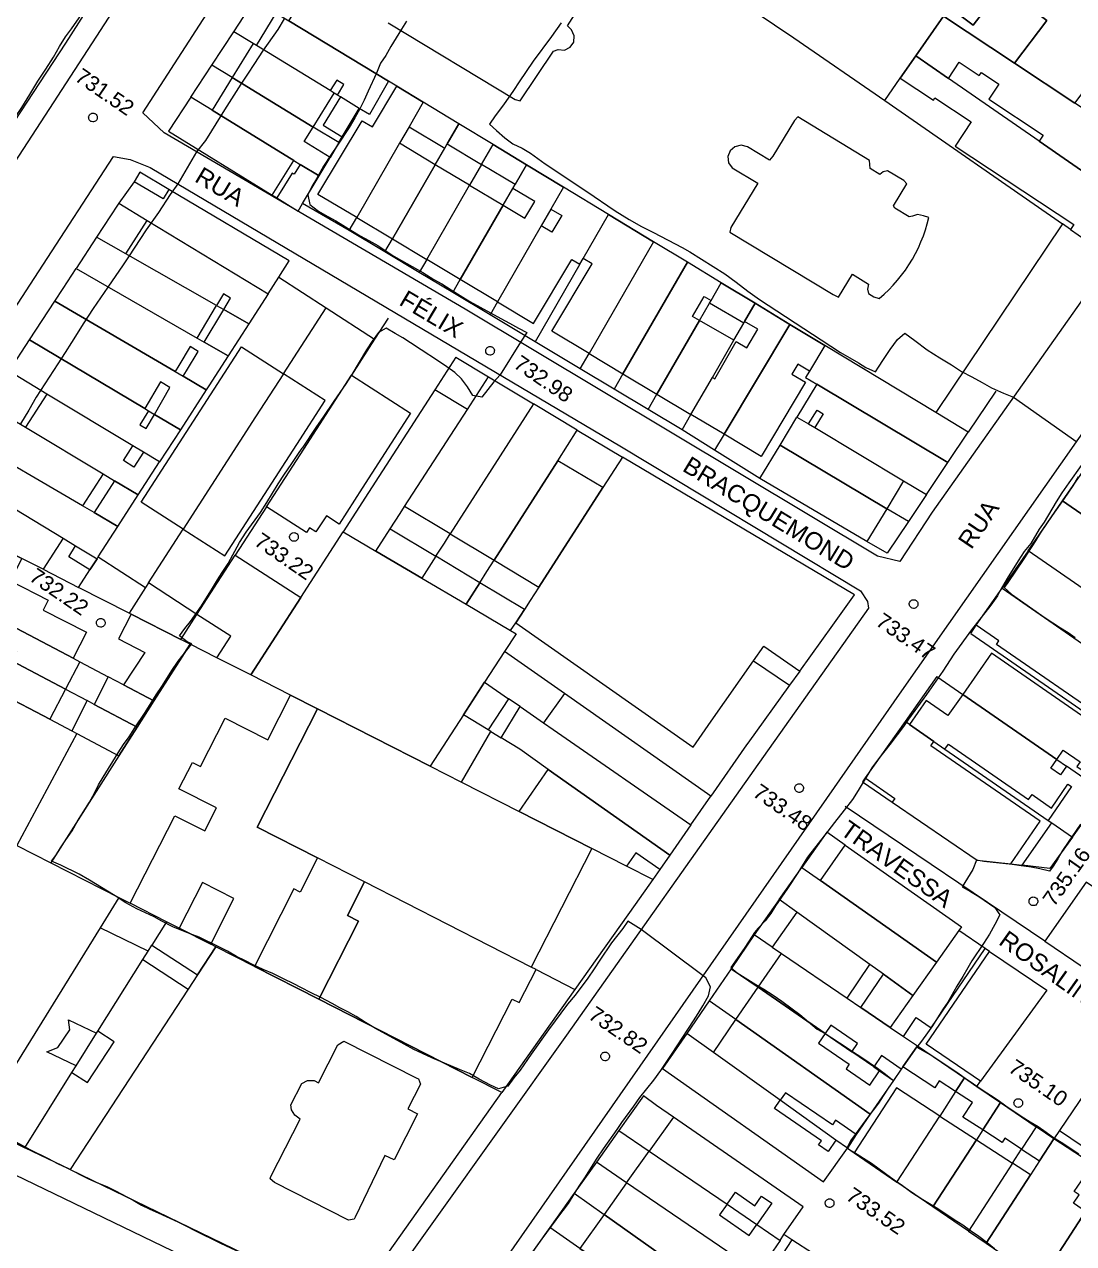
# Model space of a CAD drawing. Header units: metres. Extents: x 322294 to 7190115, y 7390841 to 10157759.
# Drawn here: x 323092.1 to 323212.7, y 7393693.9 to 7393834.1 of the extents above; entities that cross this region are included whole.
import ezdxf
from ezdxf.enums import TextEntityAlignment as Align

# ---------------------------------------------------------------- set-up
doc = ezdxf.new("R2010")
doc.units = ezdxf.units.M
doc.layers.get('0').update_dxf_attribs({"lineweight": 18})
for name, color, linetype, lineweight in [('100_SIST_VIARIO_MEIO_FIO', 1, 'Continuous', 18), ('160_P_SIMP_ASF_TOP', 7, 'Continuous', 18), ('168_P_SIMP_PARALE_TOP', 7, 'Continuous', 18), ('206_MURO_E_MURO_ARRIMO', 7, 'Continuous', 18), ('214_PROJ_BEIRAL_EDIF', 10, 'Continuous', 18), ('216_EDIF_NOTAVEL', 2, 'Continuous', 18), ('600_CURVA_MESTRA', 14, 'Continuous', 18), ('604_CURVA_INTERM', 7, 'Continuous', 18), ('606_PTO_COTADO', 7, 'Continuous', 18), ('608_PTO_COTADO_INTERVIA', 1, 'Continuous', 18)]:
    doc.layers.add(name, color=color, linetype=linetype, lineweight=lineweight)
doc.styles.add('Style-Arial', font='arial.ttf', dxfattribs={"height": 1.75})

# ---------------------------------------------------------------- blocks, each defined once
blk = doc.blocks.new('SP09')
at = {"color": 0, "linetype": 'Continuous'}
blk.add_lwpolyline([(-0.03, -0.51), (-0.14, -0.49), (-0.24, -0.46), (-0.31, -0.42), (-0.35, -0.39), (-0.42, -0.31), (-0.47, -0.24), (-0.51, -0.15), (-0.52, -0.09), (-0.52, 0.03), (-0.51, 0.11), (-0.48, 0.2), (-0.44, 0.27), (-0.4, 0.33), (-0.32, 0.39), (-0.23, 0.44), (-0.15, 0.48), (-0.1, 0.48), (-0.03, 0.48), (0.08, 0.48), (0.19, 0.44), (0.27, 0.4), (0.35, 0.32), (0.41, 0.23), (0.46, 0.11), (0.48, 0.03), (0.48, -0.03), (0.47, -0.08), (0.44, -0.21), (0.38, -0.3), (0.31, -0.38), (0.23, -0.44), (0.1, -0.49), (0.02, -0.51)], close=True, dxfattribs=at)
blk = doc.blocks.new('SP10')
at = {"color": 0, "linetype": 'Continuous'}
blk.add_lwpolyline([(-0.03, -0.51), (-0.14, -0.49), (-0.24, -0.46), (-0.31, -0.42), (-0.35, -0.39), (-0.42, -0.31), (-0.47, -0.24), (-0.51, -0.15), (-0.52, -0.09), (-0.52, 0.03), (-0.51, 0.11), (-0.48, 0.2), (-0.44, 0.27), (-0.4, 0.33), (-0.32, 0.39), (-0.23, 0.44), (-0.15, 0.48), (-0.1, 0.48), (-0.03, 0.48), (0.08, 0.48), (0.19, 0.44), (0.27, 0.4), (0.35, 0.32), (0.41, 0.23), (0.46, 0.11), (0.48, 0.03), (0.48, -0.03), (0.47, -0.08), (0.44, -0.21), (0.38, -0.3), (0.31, -0.38), (0.23, -0.44), (0.1, -0.49), (0.02, -0.51)], close=True, dxfattribs=at)

msp = doc.modelspace()

# ---------------------------------------------------------------- linework, layer by layer
at = {"layer": '100_SIST_VIARIO_MEIO_FIO'}
for points in [[(323138.514, 7393891.13), (323124.799, 7393870.406), (323086.03, 7393810.731)], [(323267.246, 7393878.413), (323235.493, 7393833.269), (323196.432, 7393777.994), (323192.719, 7393772.326), (323190.15, 7393772.903), (323142.745, 7393801.327), (323108.147, 7393821.578), (323105.681, 7393823.887), (323137.902, 7393873.806)], [(323184.317, 7393745.049), (323192.954, 7393757.428), (323244.435, 7393830.862), (323244.86, 7393831.469)], [(323093.691, 7393805.611), (323102.322, 7393818.866)], [(323102.322, 7393818.866), (323104.244, 7393818.514), (323106.519, 7393817.607), (323160.706, 7393785.491), (323188.171, 7393768.932), (323188.988, 7393767.699), (323189.104, 7393766.96), (323177.054, 7393749.903)], [(323177.054, 7393749.903), (323154.404, 7393717.841), (323131.751, 7393686.103), (323129.083, 7393684.792), (323126.11, 7393684.814), (323085.307, 7393704.51), (323045.573, 7393723.923), (323044.196, 7393725.672), (323043.819, 7393727.867), (323044.59, 7393730.06), (323077.632, 7393780.949), (323093.691, 7393805.611)], [(323054.462, 7393559.412), (323093.935, 7393615.931), (323139.092, 7393680.227), (323184.317, 7393745.049)]]:
    msp.add_lwpolyline(points, dxfattribs=at)
at = {"layer": '206_MURO_E_MURO_ARRIMO'}
for p, q in [((323116.145, 7393833.227), (323118.536, 7393836.881)), ((323113.632, 7393829.387), (323116.145, 7393833.227)), ((323111.212, 7393825.689), (323113.632, 7393829.387)), ((323105.346, 7393817.063), (323104.704, 7393815.982)), ((323108.68, 7393815.083), (323105.346, 7393817.063)), ((323102.926, 7393813.496), (323102.762, 7393813.267)), ((323121.077, 7393814.105), (323120.576, 7393814.415)), ((323129.414, 7393810.362), (323124.063, 7393813.456)), ((323102.762, 7393813.267), (323100.373, 7393809.598)), ((323133.526, 7393807.901), (323129.414, 7393810.362)), ((323137.475, 7393805.538), (323133.526, 7393807.901)), ((323141.315, 7393803.24), (323137.475, 7393805.538)), ((323145.601, 7393800.676), (323141.315, 7393803.24)), ((323150.776, 7393797.579), (323145.601, 7393800.676)), ((323155.972, 7393794.47), (323150.776, 7393797.579)), ((323141.658, 7393795.786), (323145.408, 7393793.534)), ((323159.875, 7393792.134), (323155.972, 7393794.47)), ((323163.777, 7393789.799), (323159.875, 7393792.134)), ((323203.742, 7393791.885), (323200.579, 7393787.171)), ((323167.69, 7393787.458), (323163.777, 7393789.799)), ((323155.629, 7393787.398), (323160.839, 7393784.305)), ((323171.411, 7393785.116), (323167.69, 7393787.458)), ((323176.301, 7393782.039), (323171.411, 7393785.116)), ((323176.613, 7393781.855), (323176.301, 7393782.039)), ((323195.783, 7393780.022), (323193.687, 7393776.896)), ((323193.687, 7393776.896), (323191.246, 7393773.257)), ((323191.246, 7393773.257), (323188.914, 7393774.61)), ((323200.851, 7393764.036), (323201.501, 7393764.972)), ((323181.2, 7393759.684), (323180.041, 7393758.077)), ((323196.952, 7393759.068), (323193.309, 7393753.91)), ((323180.041, 7393758.077), (323175.248, 7393751.423)), ((323175.098, 7393751.21), (323170.99, 7393745.32)), ((323175.248, 7393751.423), (323175.098, 7393751.21)), ((323188.727, 7393747.422), (323188.404, 7393746.965)), ((323188.404, 7393746.965), (323191.845, 7393744.624)), ((323209.369, 7393728.653), (323186.415, 7393744.149)), ((323184.303, 7393741.171), (323181.454, 7393737.13)), ((323186.43, 7393739.681), (323184.303, 7393741.171)), ((323165.109, 7393736.89), (323164.307, 7393735.74)), ((323205.468, 7393737.533), (323206.784, 7393737.381)), ((323164.307, 7393735.74), (323162.296, 7393732.857)), ((323162.296, 7393732.857), (323155.364, 7393723.097)), ((323178.845, 7393733.43), (323175.982, 7393729.37)), ((323175.982, 7393729.37), (323173.312, 7393725.48)), ((323203.024, 7393727.483), (323202.517, 7393727.826)), ((323173.312, 7393725.48), (323170.793, 7393721.809)), ((323170.793, 7393721.809), (323168.211, 7393718.047)), ((323201.567, 7393711.95), (323201.996, 7393712.54)), ((323163.254, 7393710.873), (323160.42, 7393706.89)), ((323164.72, 7393709.771), (323163.254, 7393710.873)), ((323166.677, 7393708.418), (323164.72, 7393709.771)), ((323160.42, 7393706.89), (323157.828, 7393703.246)), ((323211.071, 7393706.89), (323210.423, 7393705.93)), ((323186.689, 7393704.837), (323187.473, 7393704.301)), ((323157.828, 7393703.246), (323155.292, 7393699.682)), ((323155.292, 7393699.682), (323152.479, 7393695.729)), ((323180.302, 7393694.316), (323179.389, 7393694.913))]:
    msp.add_line(p, q, dxfattribs=at)
for points in [[(323118.364, 7393831.87), (323116.145, 7393833.227)], [(323115.965, 7393827.961), (323113.632, 7393829.387)], [(323128.065, 7393825.94), (323127.681, 7393826.175)], [(323128.225, 7393820.467), (323125.281, 7393822.266)], [(323128.225, 7393820.467), (323127.221, 7393818.774)], [(323128.225, 7393820.467), (323128.622, 7393821.135)], [(323139.312, 7393817.935), (323140.412, 7393819.843)], [(323144.637, 7393817.96), (323143.26, 7393815.572)], [(323147.101, 7393813.274), (323148.21, 7393815.198)], [(323129.414, 7393810.362), (323130.276, 7393811.856)], [(323212.323, 7393810.481), (323211.392, 7393811.127)], [(323133.526, 7393807.901), (323134.389, 7393809.396)], [(323138.337, 7393807.034), (323137.475, 7393805.538)], [(323155.909, 7393806.481), (323150.776, 7393797.579)], [(323121.317, 7393804.985), (323126.756, 7393801.476)], [(323141.315, 7393803.24), (323142.178, 7393804.735)], [(323114.169, 7393801.76), (323114.993, 7393801.292)], [(323121.864, 7393793.894), (323126.756, 7393801.476)], [(323126.756, 7393801.476), (323132.336, 7393797.875)], [(323146.463, 7393802.172), (323145.601, 7393800.676)], [(323169.673, 7393800.025), (323170.811, 7393801.998)], [(323133.89, 7393800.283), (323132.336, 7393797.875)], [(323173.623, 7393797.747), (323174.761, 7393799.721)], [(323132.336, 7393797.875), (323129.671, 7393793.745)], [(323141.658, 7393795.786), (323139.246, 7393792.047)], [(323155.972, 7393794.47), (323156.98, 7393796.218)], [(323160.883, 7393793.884), (323159.875, 7393792.134)], [(323163.777, 7393789.799), (323164.786, 7393791.549)], [(323106.331, 7393789.645), (323107.043, 7393789.22)], [(323167.69, 7393787.458), (323168.699, 7393789.208)], [(323172.499, 7393786.934), (323171.411, 7393785.116)], [(323119.908, 7393778.613), (323116.31, 7393773.037)], [(323193.687, 7393776.896), (323191.196, 7393778.383)], [(323106.354, 7393769.854), (323110.339, 7393776.031)], [(323139.389, 7393772.903), (323140.361, 7393774.424)], [(323140.361, 7393774.424), (323141.032, 7393775.474)], [(323094.229, 7393771.418), (323098.316, 7393769.337)], [(323145.252, 7393771.155), (323146.076, 7393772.445)], [(323144.434, 7393769.874), (323145.252, 7393771.155)], [(323200.851, 7393764.036), (323217.121, 7393752.798)], [(323154.153, 7393757.14), (323147.284, 7393761.961)], [(323098.463, 7393760.77), (323101.711, 7393759.06)], [(323175.904, 7393760.889), (323180.041, 7393758.077)], [(323196.952, 7393759.068), (323199.947, 7393756.999)], [(323096.803, 7393757.618), (323099.291, 7393756.308)], [(323149.053, 7393755.626), (323147.734, 7393756.533)], [(323145.708, 7393752.755), (323146.868, 7393752.046)], [(323197.891, 7393750.744), (323209.763, 7393742.544)], [(323210.753, 7393749.535), (323211.854, 7393748.775)], [(323164.307, 7393735.74), (323161.289, 7393737.276)], [(323178.038, 7393727.971), (323175.982, 7393729.37)], [(323106.292, 7393727.514), (323106.718, 7393728.192)], [(323173.312, 7393725.48), (323176.415, 7393723.348)], [(323173.871, 7393719.641), (323170.793, 7393721.809)], [(323098.021, 7393714.31), (323100.369, 7393718.058)], [(323184.123, 7393718.05), (323187.185, 7393715.946)], [(323189.726, 7393714.199), (323190.369, 7393713.758)], [(323192.875, 7393713.943), (323191.98, 7393712.65)], [(323199.121, 7393711.362), (323197.297, 7393708.55)], [(323185.358, 7393705.789), (323178.964, 7393710.36)], [(323202.234, 7393706.951), (323201.502, 7393705.822)], [(323160.42, 7393706.89), (323163.899, 7393704.514)], [(323187.676, 7393706.434), (323186.689, 7393704.837)], [(323205.658, 7393703.126), (323206.7, 7393704.733)], [(323161.307, 7393700.871), (323157.828, 7393703.246)], [(323155.292, 7393699.682), (323158.724, 7393697.241)], [(323172.843, 7393698.407), (323176.266, 7393696.07)]]:
    msp.add_lwpolyline(points, dxfattribs=at)
at = {"layer": '214_PROJ_BEIRAL_EDIF'}
for points in [[(323160.871, 7393845.771), (323180.541, 7393832.536), (323190.974, 7393825.296), (323192.761, 7393827.871), (323194.56, 7393830.463), (323197.717, 7393835.014), (323205.901, 7393829.594), (323209.621, 7393834.51), (323204.496, 7393838.387), (323201.15, 7393833.965), (323194.703, 7393838.843), (323208.17, 7393856.641), (323195.439, 7393866.688), (323182.477, 7393876.495), (323181.607, 7393877.154), (323180.119, 7393874.902), (323174.784, 7393866.828), (323171.481, 7393861.829), (323170.214, 7393859.912), (323166.61, 7393854.457)], [(323190.974, 7393825.296), (323211.392, 7393811.127), (323196.853, 7393789.425), (323184.096, 7393797.142), (323180.069, 7393799.578), (323176.073, 7393801.996), (323172.172, 7393804.36), (323168.283, 7393806.718), (323164.394, 7393809.076), (323159.216, 7393812.216), (323154.058, 7393815.343), (323149.787, 7393817.933), (323145.959, 7393820.253), (323142.025, 7393822.639), (323137.926, 7393825.124), (323134.89, 7393826.965), (323133.932, 7393827.546), (323122.481, 7393834.489), (323139.146, 7393860.388), (323151.387, 7393852.152), (323160.871, 7393845.771), (323180.541, 7393832.536)], [(323219.745, 7393847.505), (323216.453, 7393843.154), (323211.196, 7393847.131), (323214.57, 7393851.59), (323208.17, 7393856.641), (323194.703, 7393838.843), (323201.15, 7393833.965), (323204.496, 7393838.387), (323209.621, 7393834.51), (323205.901, 7393829.594), (323212.814, 7393825.015), (323226.06, 7393842.522)], [(323130.567, 7393824.411), (323128.401, 7393825.735), (323128.065, 7393825.94), (323128.811, 7393827.16), (323127.978, 7393827.669), (323127.232, 7393826.449), (323118.747, 7393831.636), (323121.029, 7393835.369), (323122.481, 7393834.489), (323133.932, 7393827.546), (323131.748, 7393823.72)], [(323217.597, 7393821.848), (323212.814, 7393825.015), (323205.901, 7393829.594), (323197.717, 7393835.014), (323194.56, 7393830.463), (323198.31, 7393827.86), (323199.531, 7393829.704), (323201.843, 7393828.173), (323202.08, 7393828.532), (323204.086, 7393827.204), (323202.943, 7393825.477), (323209.201, 7393821.332), (323208.734, 7393820.627), (323215.947, 7393815.622), (323219.316, 7393820.709)], [(323115.965, 7393827.961), (323125.281, 7393822.266), (323127.681, 7393826.175), (323127.232, 7393826.449), (323118.747, 7393831.636), (323118.364, 7393831.87)], [(323192.761, 7393827.871), (323196.564, 7393825.352), (323196.739, 7393825.616), (323200.907, 7393822.856), (323199.066, 7393820.077), (323212.699, 7393811.049), (323212.323, 7393810.481), (323214.97, 7393808.645), (323218.572, 7393813.8), (323215.947, 7393815.622), (323208.734, 7393820.627), (323198.31, 7393827.86), (323194.56, 7393830.463)], [(323125.954, 7393816.64), (323127.221, 7393818.774), (323124.255, 7393820.595), (323125.281, 7393822.266), (323115.965, 7393827.961), (323113.651, 7393824.192), (323123.04, 7393818.429), (323123.779, 7393817.975)], [(323134.89, 7393826.965), (323137.926, 7393825.124), (323136.3, 7393822.304), (323135.199, 7393820.395), (323130.276, 7393811.856), (323125.82, 7393814.522), (323130.889, 7393822.995), (323132.086, 7393822.278)], [(323113.651, 7393824.192), (323111.212, 7393825.689), (323108.658, 7393821.786), (323120.576, 7393814.415), (323123.04, 7393818.429)], [(323128.622, 7393821.135), (323130.567, 7393824.411), (323128.401, 7393825.735), (323126.41, 7393822.492)], [(323140.688, 7393820.322), (323142.025, 7393822.639), (323137.926, 7393825.124), (323136.3, 7393822.304), (323140.412, 7393819.843)], [(323193.15, 7393816.103), (323191.277, 7393817.238), (323190.775, 7393817.11), (323190.399, 7393816.811), (323189.292, 7393817.482), (323189.235, 7393818.424), (323180.995, 7393823.42), (323180.591, 7393823.005), (323178.104, 7393818.903), (323177.714, 7393818.442), (323175.18, 7393819.978), (323174.475, 7393820.168), (323173.76, 7393820.004), (323173.204, 7393819.533), (323172.932, 7393818.864), (323173.008, 7393818.149), (323173.417, 7393817.555), (323176.372, 7393815.812), (323173.281, 7393810.715), (323173.17, 7393810.194), (323185.049, 7393802.991), (323185.644, 7393802.683), (323187.26, 7393805.332), (323189.12, 7393804.204), (323188.988, 7393803.638), (323189.11, 7393803.134), (323189.736, 7393802.755), (323190.348, 7393802.564), (323190.905, 7393803.051), (323191.44, 7393803.561), (323191.952, 7393804.095), (323192.441, 7393804.65), (323192.906, 7393805.226), (323193.345, 7393805.821), (323193.759, 7393806.435), (323194.146, 7393807.066), (323194.505, 7393807.713), (323194.836, 7393808.376), (323195.138, 7393809.052), (323195.411, 7393809.741), (323195.654, 7393810.441), (323195.867, 7393811.15), (323196.049, 7393811.869), (323195.416, 7393812.049), (323194.734, 7393812.196), (323194.173, 7393812.033), (323193.773, 7393811.942), (323192.126, 7393812.94), (323191.995, 7393813.221), (323193.524, 7393815.744)], [(323140.688, 7393820.322), (323144.637, 7393817.96), (323145.959, 7393820.253), (323142.025, 7393822.639)], [(323135.199, 7393820.395), (323130.276, 7393811.856), (323134.389, 7393809.396), (323139.312, 7393817.935)], [(323148.478, 7393815.661), (323144.637, 7393817.96), (323145.959, 7393820.253), (323149.787, 7393817.933)], [(323123.779, 7393817.975), (323123.078, 7393816.833), (323122.841, 7393816.978), (323121.077, 7393814.105), (323123.543, 7393812.58), (323124.063, 7393813.456), (323125.954, 7393816.64)], [(323139.312, 7393817.935), (323134.389, 7393809.396), (323138.337, 7393807.034), (323143.26, 7393815.572)], [(323152.604, 7393812.822), (323151.493, 7393810.894), (323146.463, 7393802.172), (323142.178, 7393804.735), (323147.101, 7393813.274), (323149.595, 7393811.782), (323150.735, 7393813.687), (323148.21, 7393815.198), (323148.478, 7393815.661), (323149.787, 7393817.933), (323154.058, 7393815.343)], [(323106.196, 7393811.516), (323120.099, 7393803.096), (323121.317, 7393804.985), (323122.528, 7393806.861), (323108.68, 7393815.083), (323108.033, 7393813.998), (323104.704, 7393815.982), (323102.926, 7393813.496)], [(323147.101, 7393813.274), (323142.178, 7393804.735), (323138.337, 7393807.034), (323143.26, 7393815.572)], [(323152.604, 7393812.822), (323153.842, 7393812.082), (323152.699, 7393810.172), (323151.493, 7393810.894), (323146.463, 7393802.172), (323150.611, 7393799.69), (323155, 7393807.025), (323155.909, 7393806.481), (323156.304, 7393807.165), (323159.216, 7393812.216), (323154.058, 7393815.343)], [(323156.98, 7393796.218), (323152.695, 7393798.783), (323157.339, 7393806.545), (323156.304, 7393807.165), (323159.216, 7393812.216), (323164.394, 7393809.076)], [(323114.993, 7393801.292), (323115.775, 7393802.605), (323114.962, 7393803.09), (323114.169, 7393801.76), (323103.729, 7393807.692), (323106.196, 7393811.516), (323120.099, 7393803.096), (323117.877, 7393799.653)], [(323114.169, 7393801.76), (323103.729, 7393807.692), (323100.373, 7393809.598), (323098.02, 7393805.985), (323111.922, 7393797.991)], [(323156.98, 7393796.218), (323160.883, 7393793.884), (323168.283, 7393806.718), (323164.394, 7393809.076)], [(323171.003, 7393802.331), (323172.172, 7393804.36), (323168.283, 7393806.718), (323160.883, 7393793.884), (323164.786, 7393791.549), (323169.673, 7393800.025), (323168.888, 7393800.477), (323170.218, 7393802.784)], [(323174.865, 7393799.902), (323174.761, 7393799.721), (323170.811, 7393801.998), (323171.003, 7393802.331), (323172.172, 7393804.36), (323176.073, 7393801.996)], [(323107.043, 7393789.22), (323108.777, 7393792.333), (323107.734, 7393792.955), (323105.91, 7393789.896), (323092.679, 7393797.784), (323095.577, 7393802.234), (323109.403, 7393794.141), (323110.326, 7393793.601), (323112.973, 7393792.052), (323110.006, 7393787.454)], [(323112.743, 7393797.519), (323114.993, 7393801.292), (323117.877, 7393799.653), (323115.483, 7393795.943)], [(323174.865, 7393799.902), (323176.073, 7393801.996), (323180.069, 7393799.578), (323172.499, 7393786.934), (323168.699, 7393789.208), (323171.157, 7393793.471), (323171.426, 7393793.316), (323173.888, 7393797.586), (323175.137, 7393796.865), (323176.384, 7393799.027)], [(323168.699, 7393789.208), (323171.157, 7393793.471), (323173.623, 7393797.747), (323169.673, 7393800.025), (323164.786, 7393791.549)], [(323182.312, 7393794.192), (323180.973, 7393794.992), (323180.287, 7393793.846), (323181.848, 7393792.912), (323176.75, 7393784.39), (323172.499, 7393786.934), (323180.069, 7393799.578), (323184.096, 7393797.142)], [(323107.043, 7393789.22), (323110.006, 7393787.454), (323107.62, 7393783.756), (323105.764, 7393784.874), (323104.56, 7393785.599), (323094.673, 7393791.558), (323090.33, 7393794.176), (323092.679, 7393797.784), (323105.91, 7393789.896), (323106.331, 7393789.645), (323105.357, 7393788.012), (323106.069, 7393787.587)], [(323196.853, 7393789.425), (323184.096, 7393797.142), (323182.312, 7393794.192), (323181.868, 7393793.459), (323183.165, 7393792.684), (323198.24, 7393783.684), (323200.579, 7393787.171)], [(323141.032, 7393775.474), (323135.787, 7393778.623), (323142.996, 7393789.796), (323145.408, 7393793.534), (323150.584, 7393790.426)], [(323182.217, 7393788.121), (323183.188, 7393789.726), (323183.893, 7393789.3), (323182.924, 7393787.699), (323193.142, 7393781.599), (323195.783, 7393780.022), (323198.24, 7393783.684), (323183.165, 7393792.684), (323180.885, 7393788.916)], [(323105.764, 7393784.874), (323104.65, 7393783.147), (323103.47, 7393783.909), (323104.56, 7393785.599), (323094.673, 7393791.558), (323092.209, 7393787.739), (323101.127, 7393782.391), (323102.45, 7393781.597), (323105.173, 7393779.964), (323107.62, 7393783.756)], [(323141.032, 7393775.474), (323146.076, 7393772.445), (323153.385, 7393783.885), (323155.629, 7393787.398), (323150.584, 7393790.426)], [(323090.614, 7393788.695), (323092.209, 7393787.739), (323101.127, 7393782.391), (323098.757, 7393778.718), (323085.359, 7393786.543), (323086.958, 7393788.998), (323089.788, 7393787.31)], [(323191.196, 7393778.383), (323178.939, 7393785.7), (323180.885, 7393788.916), (323182.217, 7393788.121), (323182.924, 7393787.699), (323193.142, 7393781.599)], [(323100.573, 7393772.835), (323102.833, 7393776.337), (323100.09, 7393777.939), (323098.757, 7393778.718), (323085.359, 7393786.543), (323083.11, 7393783.09), (323087.518, 7393780.427), (323096.529, 7393774.983), (323097.95, 7393774.125), (323100.436, 7393772.623)], [(323191.196, 7393778.383), (323188.914, 7393774.61), (323176.613, 7393781.855), (323178.939, 7393785.7)], [(323146.076, 7393772.445), (323151.202, 7393769.368), (323158.579, 7393780.802), (323153.385, 7393783.885)], [(323102.833, 7393776.337), (323105.173, 7393779.964), (323102.45, 7393781.597), (323100.09, 7393777.939)], [(323091.795, 7393772.657), (323084.802, 7393776.218), (323087.518, 7393780.427), (323096.529, 7393774.983), (323094.229, 7393771.418)], [(323230.672, 7393765.974), (323228.096, 7393762.332), (323226.647, 7393760.284), (323207.448, 7393773.546), (323211.419, 7393779.27), (323228.546, 7393767.442)], [(323097.686, 7393761.18), (323079.526, 7393770.744), (323082.825, 7393777.224), (323084.802, 7393776.218), (323091.795, 7393772.657), (323090.479, 7393770.072), (323094.809, 7393767.868), (323094.228, 7393766.726), (323099.217, 7393764.186)], [(323122.67, 7393756.938), (323118.096, 7393759.267), (323123.844, 7393768.176), (323128.723, 7393775.738), (323132.49, 7393773.512), (323137.781, 7393770.386), (323142.848, 7393767.393), (323147.973, 7393764.365), (323148.605, 7393763.991), (323147.284, 7393761.961), (323144.982, 7393758.425), (323142.548, 7393754.684), (323138.703, 7393748.775), (323125.78, 7393755.355)], [(323134.133, 7393776.059), (323139.389, 7393772.903), (323137.781, 7393770.386), (323132.49, 7393773.512)], [(323097.95, 7393774.125), (323100.436, 7393772.623), (323099.616, 7393771.351), (323097.168, 7393772.83)], [(323099.616, 7393771.351), (323100.436, 7393772.623), (323100.573, 7393772.835), (323106.012, 7393769.325), (323104.115, 7393766.385), (323098.316, 7393769.337)], [(323111.914, 7393766.224), (323116.31, 7393773.037), (323123.844, 7393768.176), (323118.096, 7393759.267), (323114.202, 7393761.25), (323115.796, 7393763.72)], [(323144.434, 7393769.874), (323139.389, 7393772.903), (323137.781, 7393770.386), (323142.848, 7393767.393)], [(323216.581, 7393760.858), (323217.584, 7393762.309), (323221.905, 7393759.323), (323220.903, 7393757.872), (323223.602, 7393756.008), (323225.004, 7393757.961), (323226.647, 7393760.284), (323207.448, 7393773.546), (323204.456, 7393769.233)], [(323079.526, 7393770.744), (323097.686, 7393761.18), (323098.463, 7393760.77), (323096.803, 7393757.618), (323090.624, 7393760.873), (323091.205, 7393761.974), (323087.805, 7393763.765), (323087.225, 7393762.663), (323074.256, 7393769.493), (323076.208, 7393772.491)], [(323087.225, 7393762.663), (323086.442, 7393761.176), (323089.841, 7393759.385), (323090.624, 7393760.873), (323096.803, 7393757.618), (323094.983, 7393754.162), (323089.279, 7393757.167), (323084.002, 7393759.946), (323072.116, 7393766.206), (323074.256, 7393769.493)], [(323110.064, 7393763.356), (323111.914, 7393766.224), (323106.354, 7393769.854), (323106.012, 7393769.325), (323104.115, 7393766.385), (323104.346, 7393766.267)], [(323144.434, 7393769.874), (323142.848, 7393767.393), (323147.973, 7393764.365), (323148.56, 7393765.273), (323149.547, 7393766.804)], [(323216.581, 7393760.858), (323220.271, 7393758.309), (323217.038, 7393753.629), (323203.814, 7393762.763), (323204.1, 7393763.177), (323201.501, 7393764.972), (323204.456, 7393769.233)], [(323084.002, 7393759.946), (323082.724, 7393757.518), (323088.001, 7393754.739), (323089.279, 7393757.167), (323094.983, 7393754.162), (323097.519, 7393752.827), (323098.093, 7393752.525), (323091.207, 7393739.656), (323082.441, 7393744.123), (323083.655, 7393746.429), (323078.367, 7393749.214), (323077.115, 7393746.836), (323068.393, 7393751.281), (323063.89, 7393753.575), (323072.116, 7393766.206)], [(323104.346, 7393766.267), (323102.89, 7393763.408), (323105.941, 7393761.855), (323103.467, 7393758.135), (323106.967, 7393756.292), (323111.126, 7393762.816), (323110.064, 7393763.356)], [(323122.67, 7393756.938), (323118.096, 7393759.267), (323114.202, 7393761.25), (323111.126, 7393762.816), (323106.967, 7393756.292), (323105.046, 7393753.277), (323102.939, 7393749.972), (323095.099, 7393737.673), (323102.942, 7393733.676), (323104.246, 7393733.012), (323109.378, 7393743.084), (323112.807, 7393741.337), (323114.151, 7393743.976), (323109.844, 7393746.171), (323111.387, 7393749.199), (323112.321, 7393748.723), (323115.163, 7393754.3), (323120.055, 7393751.807)], [(323214.372, 7393747.035), (323216.235, 7393745.749), (323219.913, 7393750.87), (323218.099, 7393752.123), (323217.194, 7393750.813), (323215.491, 7393751.989), (323215.636, 7393752.199), (323214.208, 7393753.185), (323214.456, 7393753.545), (323213.853, 7393753.961), (323214.069, 7393754.274), (323203.235, 7393761.758), (323199.947, 7393756.999), (323210.753, 7393749.535), (323211.497, 7393750.612), (323213.418, 7393749.285), (323213.051, 7393748.753), (323214.749, 7393747.58)], [(323103.467, 7393758.135), (323101.711, 7393759.06), (323100.095, 7393755.885), (323105.046, 7393753.277), (323106.967, 7393756.292)], [(323142.548, 7393754.684), (323144.982, 7393758.425), (323147.734, 7393756.533), (323145.399, 7393752.944)], [(323100.095, 7393755.885), (323099.291, 7393756.308), (323097.519, 7393752.827), (323098.093, 7393752.525), (323102.939, 7393749.972), (323105.046, 7393753.277)], [(323108.408, 7393730.891), (323104.246, 7393733.012), (323109.378, 7393743.084), (323112.807, 7393741.337), (323114.151, 7393743.976), (323109.844, 7393746.171), (323111.387, 7393749.199), (323112.321, 7393748.723), (323115.163, 7393754.3), (323120.055, 7393751.807), (323122.67, 7393756.938), (323125.78, 7393755.355), (323118.852, 7393741.761), (323125.773, 7393738.223), (323123.768, 7393734.289), (323123.055, 7393734.653), (323118.514, 7393725.742), (323114.077, 7393728.003), (323113.492, 7393728.301), (323116.167, 7393733.551), (323112.532, 7393735.404), (323109.857, 7393730.153)], [(323168.695, 7393742.031), (323170.99, 7393745.32), (323154.153, 7393757.14), (323151.764, 7393753.762), (323152.86, 7393753.009)], [(323210.753, 7393749.535), (323199.947, 7393756.999), (323198.219, 7393754.614), (323195.724, 7393756.338), (323193.809, 7393753.564), (323196.618, 7393751.624), (323197.891, 7393750.744), (323198.283, 7393751.311), (323207.512, 7393744.936), (323207.902, 7393745.501), (323210.139, 7393743.956), (323212.036, 7393746.702), (323212.442, 7393746.422), (323209.763, 7393742.544), (323210.161, 7393742.27), (323212.551, 7393740.618), (323216.235, 7393745.749), (323214.372, 7393747.035), (323211.854, 7393748.775), (323211.162, 7393747.773), (323210.061, 7393748.533)], [(323142.306, 7393746.941), (323148.934, 7393743.566), (323157.29, 7393739.312), (323150.341, 7393725.665), (323131.17, 7393735.465), (323125.773, 7393738.223), (323118.852, 7393741.761), (323125.78, 7393755.355), (323138.703, 7393748.775)], [(323145.399, 7393752.944), (323142.548, 7393754.684), (323138.703, 7393748.775), (323142.306, 7393746.941), (323145.708, 7393752.755)], [(323152.302, 7393748.411), (323149.017, 7393750.735), (323146.868, 7393752.046), (323149.053, 7393755.626), (323151.764, 7393753.762), (323152.86, 7393753.009), (323168.695, 7393742.031), (323166.26, 7393738.54)], [(323196.618, 7393751.624), (323193.809, 7393753.564), (323193.309, 7393753.91), (323188.727, 7393747.422), (323192.146, 7393745.06), (323191.845, 7393744.624), (323201.613, 7393737.977), (323205.468, 7393737.533), (323208.854, 7393742.436), (323196.274, 7393751.125)], [(323161.289, 7393737.276), (323157.29, 7393739.312), (323148.934, 7393743.566), (323152.302, 7393748.411), (323166.26, 7393738.54), (323165.109, 7393736.89), (323162.38, 7393738.82)], [(323212.551, 7393740.618), (323209.963, 7393737.014), (323206.784, 7393737.381), (323210.161, 7393742.27)], [(323078.233, 7393719.508), (323082.76, 7393726.538), (323083.561, 7393727.782), (323084.839, 7393729.767), (323086.13, 7393728.935), (323088.128, 7393732.038), (323086.837, 7393732.869), (323091.207, 7393739.656), (323095.099, 7393737.673), (323102.942, 7393733.676), (323100.778, 7393730.185), (323089.146, 7393711.422), (323082.595, 7393715.64), (323082.756, 7393715.89), (323079.549, 7393717.955), (323079.87, 7393718.454)], [(323183.588, 7393735.626), (323186.43, 7393739.681), (323199.805, 7393730.306), (323199.493, 7393729.867), (323196.916, 7393726.231)], [(323118.514, 7393725.742), (323125.911, 7393721.972), (323130.492, 7393730.961), (323129.209, 7393731.615), (323131.17, 7393735.465), (323125.773, 7393738.223), (323123.768, 7393734.289), (323123.055, 7393734.653)], [(323183.588, 7393735.626), (323196.916, 7393726.231), (323194.214, 7393722.419), (323190.813, 7393724.855), (323189.266, 7393725.964), (323180.855, 7393731.99), (323178.845, 7393733.43), (323181.454, 7393737.13)], [(323109.857, 7393730.153), (323113.492, 7393728.301), (323116.167, 7393733.551), (323112.532, 7393735.404)], [(323125.911, 7393721.972), (323143.55, 7393712.985), (323148.145, 7393722.003), (323148.959, 7393721.588), (323150.893, 7393725.383), (323150.341, 7393725.665), (323131.17, 7393735.465), (323129.209, 7393731.615), (323130.492, 7393730.961)], [(323209.369, 7393728.653), (323213.785, 7393725.672), (323215.348, 7393727.987), (323225.119, 7393721.391), (323225.398, 7393721.804), (323226.884, 7393720.801), (323228.536, 7393723.249), (323227.147, 7393724.186), (323228.292, 7393725.882), (323222.115, 7393730.052), (323221.334, 7393728.895), (323219.429, 7393730.181), (323220.21, 7393731.338), (323214.128, 7393735.444)], [(323108.408, 7393730.891), (323106.718, 7393728.192), (323111.96, 7393724.765), (323114.077, 7393728.003), (323113.492, 7393728.301), (323109.857, 7393730.153)], [(323179.094, 7393727.252), (323186.643, 7393722.111), (323189.266, 7393725.964), (323180.855, 7393731.99), (323178.038, 7393727.971)], [(323092.127, 7393704.902), (323097.546, 7393713.552), (323098.021, 7393714.31), (323094.662, 7393715.937), (323095.905, 7393716.41), (323097.297, 7393718.472), (323097.136, 7393719.624), (323100.369, 7393718.058), (323100.517, 7393718.294), (323105.675, 7393726.529), (323106.292, 7393727.514), (323100.778, 7393730.185), (323089.146, 7393711.422), (323086.726, 7393707.518)], [(323193.122, 7393717.7), (323194.596, 7393719.864), (323196.303, 7393718.701), (323202.517, 7393727.826), (323199.493, 7393729.867), (323196.916, 7393726.231), (323194.214, 7393722.419), (323191.602, 7393718.735)], [(323143.55, 7393712.985), (323125.911, 7393721.972), (323118.514, 7393725.742), (323114.077, 7393728.003), (323111.96, 7393724.765), (323110.886, 7393723.122), (323097.328, 7393702.382), (323128.56, 7393687.252), (323130.999, 7393688.674), (323146.951, 7393711.252)], [(323184.123, 7393718.05), (323176.415, 7393723.348), (323179.094, 7393727.252), (323186.643, 7393722.111), (323188.216, 7393721.041), (323191.602, 7393718.735), (323193.122, 7393717.7), (323194.721, 7393716.611), (323193.048, 7393714.193), (323192.875, 7393713.943), (323190.615, 7393715.494), (323189.726, 7393714.199), (323187.185, 7393715.946), (323187.826, 7393716.88), (323184.763, 7393718.982)], [(323203.024, 7393727.483), (323209.615, 7393723.034), (323201.996, 7393712.54), (323195.747, 7393716.795)], [(323097.546, 7393713.552), (323099.322, 7393712.391), (323102.383, 7393717.074), (323100.517, 7393718.294), (323105.675, 7393726.529), (323110.886, 7393723.122), (323097.328, 7393702.382), (323092.127, 7393704.902)], [(323143.55, 7393712.985), (323148.145, 7393722.003), (323148.959, 7393721.588), (323150.893, 7393725.383), (323155.364, 7393723.097), (323146.951, 7393711.252)], [(323194.214, 7393722.419), (323191.602, 7393718.735), (323188.216, 7393721.041), (323190.813, 7393724.855)], [(323190.369, 7393713.758), (323191.98, 7393712.65), (323189.297, 7393708.776), (323173.871, 7393719.641), (323176.415, 7393723.348), (323184.123, 7393718.05), (323183.357, 7393716.933), (323186.885, 7393714.512), (323186.521, 7393713.982), (323189.241, 7393712.115)], [(323173.871, 7393719.641), (323189.297, 7393708.776), (323187.676, 7393706.434), (323185.313, 7393708.057), (323184.95, 7393707.528), (323179.56, 7393711.227), (323178.964, 7393710.36), (323171.274, 7393715.857)], [(323137.367, 7393712.84), (323137.611, 7393712.204), (323136.169, 7393709.373), (323137.275, 7393708.811), (323134.571, 7393703.507), (323133.518, 7393704.017), (323130.097, 7393696.936), (323129.991, 7393696.674), (323129.317, 7393696.572), (323120.835, 7393700.887), (323120.336, 7393701.337), (323120.399, 7393701.587), (323123.765, 7393708.191), (323123.165, 7393708.631), (323122.793, 7393709.277), (323122.705, 7393709.848), (323123.979, 7393712.27), (323124.626, 7393712.633), (323125.368, 7393712.632), (323125.892, 7393712.374), (323128.11, 7393716.717), (323128.79, 7393717.168), (323137.196, 7393712.888)], [(323185.358, 7393705.789), (323184.464, 7393704.487), (323183.37, 7393705.237), (323183.699, 7393705.715), (323178.313, 7393709.411), (323178.964, 7393710.36), (323171.274, 7393715.857), (323168.211, 7393718.047), (323165.429, 7393713.994), (323183.928, 7393700.998), (323186.689, 7393704.837)], [(323199.121, 7393711.362), (323197.239, 7393712.583), (323196.732, 7393711.803), (323193.048, 7393714.193), (323194.721, 7393716.611), (323200.135, 7393712.925)], [(323199.121, 7393711.362), (323200.135, 7393712.925), (323201.567, 7393711.95), (323204.28, 7393710.106), (323202.234, 7393706.951), (323199.95, 7393708.433), (323201.042, 7393710.116)], [(323197.297, 7393708.55), (323192.323, 7393711.777), (323187.473, 7393704.301), (323192.367, 7393700.951)], [(323221.766, 7393706.353), (323214.031, 7393711.275), (323211.071, 7393706.89), (323218.666, 7393701.762)], [(323206.7, 7393704.733), (323204.77, 7393705.985), (323204.46, 7393705.507), (323202.234, 7393706.951), (323204.28, 7393710.106), (323208.378, 7393707.32)], [(323176.266, 7393696.07), (323178.935, 7393694.248), (323179.389, 7393694.913), (323181.602, 7393698.103), (323166.677, 7393708.418), (323163.899, 7393704.514), (323172.843, 7393698.407), (323173.809, 7393699.799), (323176.055, 7393698.241), (323176.82, 7393699.344), (323177.979, 7393698.54)], [(323197.297, 7393708.55), (323201.502, 7393705.822), (323196.505, 7393698.12), (323192.367, 7393700.951)], [(323206.7, 7393704.733), (323208.773, 7393703.387), (323210.423, 7393705.93), (323208.378, 7393707.32)], [(323201.502, 7393705.822), (323205.658, 7393703.126), (323200.594, 7393695.321), (323196.505, 7393698.12)], [(323216.779, 7393701.771), (323210.423, 7393705.93), (323208.773, 7393703.387), (323207.731, 7393701.781), (323202.634, 7393693.925), (323208.905, 7393689.634), (323214.066, 7393697.589), (323212.674, 7393698.529), (323213.321, 7393699.488), (323212.75, 7393699.873), (323213.571, 7393701.09), (323215.495, 7393699.791)], [(323176.266, 7393696.07), (323178.935, 7393694.248), (323176.413, 7393690.556), (323161.307, 7393700.871), (323163.899, 7393704.514), (323172.843, 7393698.407), (323171.988, 7393697.176), (323175.394, 7393694.813)], [(323207.731, 7393701.781), (323205.658, 7393703.126), (323200.594, 7393695.321), (323202.634, 7393693.925)], [(323219.676, 7393693.831), (323221.069, 7393696.158), (323222.356, 7393698.047), (323219.638, 7393699.886), (323216.779, 7393701.771), (323215.495, 7393699.791), (323217.706, 7393698.299), (323217.5, 7393697.994), (323218.678, 7393697.199), (323217.415, 7393695.329), (323214.066, 7393697.589), (323208.905, 7393689.634), (323214.509, 7393685.766), (323214.441, 7393685.301), (323218.65, 7393692.118)], [(323170.968, 7393688.533), (323173.703, 7393686.588), (323176.413, 7393690.556), (323161.307, 7393700.871), (323158.724, 7393697.241), (323167.675, 7393690.875), (323168.533, 7393692.111), (323170.716, 7393690.596), (323171.579, 7393691.839), (323172.715, 7393691.051)], [(323173.703, 7393686.588), (323170.968, 7393688.533), (323170.105, 7393687.29), (323166.786, 7393689.593), (323167.675, 7393690.875), (323158.724, 7393697.241), (323155.937, 7393693.323), (323159.792, 7393690.639), (323163.902, 7393687.778), (323170.837, 7393682.951), (323171.081, 7393682.748), (323172.398, 7393684.676)], [(323171.081, 7393682.748), (323170.837, 7393682.951), (323163.902, 7393687.778), (323161.33, 7393684.274), (323157.295, 7393687.235), (323159.792, 7393690.639), (323155.937, 7393693.323), (323152.479, 7393695.729), (323149.269, 7393691.218), (323171.715, 7393674.744), (323174.468, 7393678.444), (323177.271, 7393676.36), (323178.333, 7393677.789), (323176.882, 7393678.505), (323175.152, 7393679.358)], [(323180.688, 7393684.218), (323185.257, 7393691.076), (323180.302, 7393694.316), (323175.485, 7393686.947), (323178.361, 7393685.066), (323178.67, 7393685.538)]]:
    msp.add_lwpolyline(points, close=True, dxfattribs=at)
for points in [[(323133.895, 7393834.247), (323148.486, 7393825.43), (323149.06, 7393825.28), (323152.91, 7393831.003), (323153.421, 7393831.17), (323154.151, 7393831.114), (323154.811, 7393831.43), (323155.227, 7393832.034), (323155.286, 7393832.764), (323154.975, 7393833.427), (323154.514, 7393833.887), (323158.48, 7393840.195)], [(323096.538, 7393803.709), (323098.02, 7393805.985), (323111.922, 7393797.991), (323112.743, 7393797.519), (323115.483, 7393795.943), (323113.276, 7393792.523)], [(323109.817, 7393794.835), (323109.403, 7393794.141), (323095.577, 7393802.234), (323096.538, 7393803.709)], [(323110.707, 7393794.24), (323112.038, 7393796.472), (323111.119, 7393797.019), (323109.817, 7393794.835)], [(323113.879, 7393792.12), (323117.035, 7393797.01), (323121.864, 7393793.894)], [(323110.326, 7393793.601), (323110.707, 7393794.24)], [(323121.864, 7393793.894), (323118.659, 7393788.926)], [(323121.864, 7393793.894), (323118.659, 7393788.926)], [(323123.385, 7393785.768), (323126.64, 7393790.813), (323121.864, 7393793.894)], [(323228.546, 7393767.442), (323211.419, 7393779.27), (323222.006, 7393794.531)], [(323113.276, 7393792.523), (323112.973, 7393792.052), (323110.326, 7393793.601)], [(323124.181, 7393785.236), (323129.671, 7393793.745), (323136.469, 7393789.359), (323130.908, 7393780.741)], [(323118.659, 7393788.926), (323110.339, 7393776.031), (323105.509, 7393779.147), (323113.879, 7393792.12)], [(323135.272, 7393777.824), (323135.787, 7393778.623), (323142.996, 7393789.796), (323139.246, 7393792.047), (323131.637, 7393780.254)], [(323118.659, 7393788.926), (323110.339, 7393776.031), (323115.114, 7393772.949), (323123.385, 7393785.768)], [(323119.908, 7393778.613), (323124.181, 7393785.236)], [(323175.904, 7393760.889), (323177.086, 7393762.572), (323181.2, 7393759.684), (323185.008, 7393764.969), (323187.499, 7393768.481), (323160.839, 7393784.305), (323158.579, 7393780.802), (323151.202, 7393769.368), (323150.215, 7393767.839)], [(323130.908, 7393780.741), (323128.248, 7393776.619), (323126.789, 7393777.56), (323125.591, 7393775.703), (323124.847, 7393776.183), (323124.502, 7393775.649), (323119.908, 7393778.613)], [(323131.637, 7393780.254), (323128.723, 7393775.738), (323132.49, 7393773.512), (323134.133, 7393776.059)], [(323134.133, 7393776.059), (323135.272, 7393777.824)], [(323150.215, 7393767.839), (323149.547, 7393766.804), (323148.56, 7393765.273), (323168.939, 7393750.967), (323171.022, 7393753.934)], [(323171.022, 7393753.934), (323175.904, 7393760.889)]]:
    msp.add_lwpolyline(points, dxfattribs=at)
at = {"layer": '216_EDIF_NOTAVEL'}
msp.add_lwpolyline([(323121.331, 7393911.663), (323125.772, 7393908.506), (323139.475, 7393898.767), (323096.815, 7393831.918), (323088.597, 7393819.464), (323065.358, 7393835.625), (323117.512, 7393914.377)], close=True, dxfattribs=at)
at = {"layer": '600_CURVA_MESTRA', "elevation": 735}
for points in [[(323213.192, 7393782.038), (323212.595, 7393781.01), (323211.616, 7393779.551), (323210.206, 7393777.589), (323209.549, 7393776.648), (323208.831, 7393775.554), (323208.3, 7393774.668), (323206.976, 7393772.612), (323205.114, 7393769.909), (323204.717, 7393769.334), (323205.543, 7393768.57), (323208.378, 7393766.576), (323209.307, 7393765.901), (323211.169, 7393764.682), (323212.039, 7393764.129), (323212.875, 7393763.551)], [(323213.458, 7393742.095), (323212.063, 7393740.055), (323211.393, 7393739.078), (323210.883, 7393738.111), (323210.336, 7393737.268), (323209.898, 7393736.695), (323208.819, 7393736.971), (323207.786, 7393737.171), (323206.667, 7393737.306), (323205.617, 7393737.457), (323202.359, 7393737.831), (323201.536, 7393737.959), (323201.099, 7393736.876), (323199.854, 7393734.915), (323200.834, 7393734.367), (323201.8, 7393733.777), (323203.631, 7393732.535), (323204.084, 7393731.84)], [(323204.084, 7393731.84), (323204.184, 7393731.686), (323203.627, 7393730.569), (323203.022, 7393729.451), (323202.333, 7393728.386), (323200.965, 7393726.4), (323200.535, 7393725.585), (323199.936, 7393724.6), (323199.278, 7393723.478), (323198.239, 7393721.659), (323197.626, 7393720.774), (323196.462, 7393718.932), (323195.888, 7393718.098), (323195.203, 7393717.153), (323194.664, 7393716.449), (323195.629, 7393715.935), (323196.493, 7393715.427), (323199.376, 7393713.509), (323200.235, 7393712.914), (323201.177, 7393712.234), (323202.284, 7393711.473), (323203.14, 7393710.953), (323204, 7393710.376), (323204.882, 7393709.73), (323206.657, 7393708.535), (323207.677, 7393707.887), (323208.627, 7393707.331), (323209.546, 7393706.695), (323210.353, 7393706.064), (323211.234, 7393705.524), (323213.294, 7393704.188)]]:
    msp.add_lwpolyline(points, dxfattribs=at)
at = {"layer": '604_CURVA_INTERM', "flags": 128}
for points, elevation in [([(323083.682, 7393812.3), (323084.507, 7393813.467), (323085.246, 7393814.657), (323085.936, 7393815.834), (323086.576, 7393816.845), (323087.246, 7393817.793), (323089.942, 7393821.781), (323090.508, 7393822.607), (323091.063, 7393823.455), (323091.775, 7393824.492), (323092.711, 7393826.015), (323093.618, 7393827.531), (323094.54, 7393828.916), (323095.416, 7393830.301), (323096.125, 7393831.535), (323096.786, 7393832.635), (323097.488, 7393833.562), (323098.925, 7393835.574)], 732), ([(323121.955, 7393834.691), (323121.209, 7393833.497), (323119.465, 7393830.978), (323118.516, 7393829.582), (323117.709, 7393828.358), (323116.971, 7393827.174), (323115.065, 7393824.24), (323113.599, 7393821.833), (323112.896, 7393820.71), (323111.877, 7393819.395), (323109.71, 7393815.715), (323108.828, 7393814.511), (323107.512, 7393812.449), (323106.088, 7393810.438), (323104.027, 7393807.33), (323103.423, 7393806.404), (323101.655, 7393803.868), (323099.985, 7393801.405)], 732), ([(323136, 7393834.418), (323135.417, 7393833.531), (323134.217, 7393831.506), (323133.618, 7393830.471), (323133.006, 7393829.626), (323132.533, 7393828.462), (323131.606, 7393826.372), (323131.136, 7393825.351), (323130.636, 7393824.359), (323130.07, 7393823.306), (323129.397, 7393822.198), (323128.087, 7393820.19), (323127.33, 7393819.118), (323126.476, 7393817.774), (323125.657, 7393816.31), (323125.119, 7393815.416), (323124.67, 7393814.478), (323124.875, 7393813.357), (323125.872, 7393812.584), (323126.953, 7393811.96), (323127.861, 7393811.463), (323129.784, 7393810.275), (323130.658, 7393809.747), (323131.67, 7393809.232), (323132.705, 7393808.631), (323134.548, 7393807.435), (323135.407, 7393806.918), (323137.865, 7393805.55), (323139.157, 7393804.716), (323140.043, 7393804.236), (323141.15, 7393803.55), (323142.171, 7393802.893), (323143.277, 7393802.222), (323144.467, 7393801.55), (323146.852, 7393800.263), (323147.827, 7393799.699), (323148.87, 7393799.143), (323149.85, 7393798.649), (323149.103, 7393797.515), (323146.751, 7393793.762), (323146.045, 7393792.974), (323145.347, 7393792.071), (323144.652, 7393791.211), (323143.622, 7393791.398), (323143.02, 7393792.391), (323142.322, 7393793.311), (323141.562, 7393794.051), (323140.636, 7393794.701), (323139.569, 7393795.418), (323137.705, 7393796.633), (323136.478, 7393797.445), (323135.567, 7393798.016), (323134.685, 7393798.514), (323133.676, 7393799.137), (323132.775, 7393798.622), (323132.063, 7393797.655), (323131.421, 7393796.644), (323129.714, 7393793.81), (323129.026, 7393792.751), (323127.628, 7393790.75), (323126.447, 7393788.994), (323125.661, 7393787.848), (323124.005, 7393785.353)], 733), ([(323153.786, 7393834.246), (323152.671, 7393832.683), (323150.549, 7393829.835), (323148.943, 7393827.454), (323148.306, 7393826.465), (323147.163, 7393824.82), (323146.2, 7393823.533), (323145.538, 7393822.594), (323146.33, 7393821.873), (323147.298, 7393821.037), (323148.24, 7393820.328), (323149.279, 7393819.824), (323150.245, 7393819.278), (323151.945, 7393818.038), (323156.736, 7393814.856), (323159.979, 7393812.62), (323161.576, 7393811.639), (323163.029, 7393810.81), (323164.379, 7393810.144), (323167.683, 7393808.423), (323168.569, 7393807.921), (323172.61, 7393805.369), (323173.893, 7393804.42), (323175.22, 7393803.399), (323176.575, 7393802.45), (323183.648, 7393797.791), (323185.899, 7393796.35), (323186.966, 7393795.732), (323187.94, 7393795.134), (323188.816, 7393794.624), (323189.91, 7393794.113), (323190.271, 7393794.639), (323190.843, 7393795.534), (323191.603, 7393796.67), (323192.438, 7393797.853), (323193.282, 7393798.551), (323194.45, 7393797.728), (323195.85, 7393796.659), (323197.297, 7393795.71), (323198.632, 7393794.906), (323199.804, 7393794.168), (323200.966, 7393793.524), (323202.155, 7393792.9), (323203.26, 7393792.286), (323204.637, 7393791.646), (323205.767, 7393791.204), (323213.043, 7393786.083)], 734), ([(323150.185, 7393692.433), (323151.594, 7393694.418), (323153.191, 7393696.608), (323154.025, 7393697.675), (323154.633, 7393698.485), (323155.378, 7393699.746), (323155.919, 7393700.614), (323156.496, 7393701.442), (323157.92, 7393703.684), (323158.634, 7393704.775), (323160.202, 7393706.984), (323160.76, 7393707.814), (323162.14, 7393709.666), (323162.811, 7393710.665), (323164.412, 7393712.668), (323165.238, 7393713.766), (323166.547, 7393715.721), (323167.769, 7393717.61), (323169.008, 7393719.478), (323169.524, 7393720.352), (323170.067, 7393721.221), (323170.7, 7393722.357), (323170.945, 7393723.402), (323170.39, 7393724.437), (323170.096, 7393724.665), (323162.993, 7393730), (323161.458, 7393730.961), (323160.851, 7393730.107), (323159.583, 7393728.446), (323158.242, 7393726.485), (323157.581, 7393725.461), (323156.848, 7393724.381), (323155.369, 7393722.438), (323154.511, 7393721.401), (323152.337, 7393718.461), (323150.333, 7393715.672), (323149.059, 7393713.808), (323148.35, 7393712.934), (323147.635, 7393711.992), (323146.581, 7393711.659), (323145.655, 7393712.101), (323144.345, 7393712.797), (323143.242, 7393713.422), (323142.102, 7393713.905), (323138.93, 7393715.236), (323137.823, 7393715.727), (323136.854, 7393716.185), (323135.739, 7393716.795), (323132.448, 7393718.628), (323131.297, 7393719.315), (323130.214, 7393719.994), (323129.269, 7393720.52), (323128.341, 7393720.998), (323127.45, 7393721.498), (323126.15, 7393722.193), (323124.948, 7393722.762), (323123.936, 7393723.307), (323122.973, 7393723.77), (323121.947, 7393724.297), (323120.623, 7393724.929), (323119.519, 7393725.4), (323118.385, 7393725.927), (323117.483, 7393726.397), (323116.473, 7393726.898), (323115.407, 7393727.502), (323114.411, 7393728.01), (323112.16, 7393729.121), (323111.129, 7393729.497), (323109.153, 7393730.299), (323107.879, 7393730.959), (323106.987, 7393731.457), (323105.99, 7393731.929), (323105.001, 7393732.373), (323103.741, 7393733.066), (323102.504, 7393733.873), (323101.637, 7393734.411), (323099.556, 7393735.683), (323098.374, 7393736.344), (323096.28, 7393737.377), (323095.208, 7393737.842), (323095.7, 7393738.512), (323096.237, 7393739.403), (323096.855, 7393740.294), (323097.563, 7393741.352), (323098.195, 7393742.436), (323099.553, 7393744.632), (323100.143, 7393745.672), (323100.588, 7393746.631), (323101.127, 7393747.504), (323102.853, 7393750.327), (323103.464, 7393751.262), (323104.105, 7393752.167), (323104.703, 7393753.052), (323105.965, 7393754.944), (323107.214, 7393756.973), (323107.884, 7393757.94), (323109.016, 7393759.767), (323109.738, 7393760.856), (323111.309, 7393762.837), (323110.776, 7393763.073), (323109.918, 7393763.746), (323110.525, 7393764.61), (323111.166, 7393765.403), (323112.432, 7393767.227), (323113.686, 7393769.253), (323114.287, 7393770.182), (323114.809, 7393771.053), (323115.515, 7393772.084), (323116.8, 7393774.476), (323117.568, 7393775.664), (323119.207, 7393777.949), (323119.941, 7393779.104), (323121.251, 7393781.244), (323121.969, 7393782.347), (323122.76, 7393783.459), (323123.507, 7393784.618), (323124.005, 7393785.353)], 733), ([(323213.566, 7393783.328), (323212.128, 7393781.357), (323211.339, 7393780.22), (323210.674, 7393779.186), (323209.31, 7393776.84), (323208.742, 7393776.011), (323207.749, 7393774.377), (323207.017, 7393773.448), (323206.293, 7393772.378), (323205.036, 7393770.34), (323204.238, 7393768.976), (323203.917, 7393768.357), (323203.178, 7393767.302), (323201.64, 7393765.348), (323200.949, 7393764.445), (323198.91, 7393761.651), (323197.636, 7393759.687), (323195.771, 7393757.015), (323193.699, 7393754.188), (323193.117, 7393753.347), (323191.547, 7393751.264), (323190.244, 7393749.601), (323189.493, 7393748.59), (323187.902, 7393745.98), (323187.251, 7393744.958), (323186.304, 7393743.721)], 734)]:
    msp.add_lwpolyline(points, dxfattribs=dict(at, elevation=elevation))
at = {"layer": '604_CURVA_INTERM'}
for points, elevation in [([(323099.985, 7393801.405), (323098.899, 7393799.76), (323097.484, 7393797.477), (323096.76, 7393796.344), (323095.908, 7393795.051), (323094.938, 7393793.508), (323093.438, 7393791.192), (323092.584, 7393789.725), (323091.616, 7393788.138)], 732), ([(323186.304, 7393743.721), (323185.184, 7393742.305), (323184.44, 7393741.3), (323182.21, 7393738.474), (323182.081, 7393738.323), (323180.987, 7393736.514), (323179.794, 7393734.718), (323178.425, 7393732.705), (323177.862, 7393731.847), (323177.229, 7393730.998), (323176.435, 7393730.165), (323176.012, 7393729.658), (323175.396, 7393728.68), (323174.824, 7393727.81), (323173.266, 7393725.645), (323174.028, 7393725), (323176.158, 7393723.674), (323177.067, 7393723.14), (323178.135, 7393722.444), (323179.131, 7393721.763), (323180.183, 7393721.001), (323181.229, 7393720.21), (323183.211, 7393718.533), (323184.135, 7393718.028), (323186.531, 7393716.473), (323187.386, 7393715.882), (323188.232, 7393715.341), (323190.146, 7393714.057), (323191.064, 7393713.37), (323191.856, 7393712.714), (323191.967, 7393712.637), (323191.374, 7393711.769), (323190.811, 7393710.861), (323190.244, 7393710.018), (323189.022, 7393708.406), (323187.673, 7393706.563), (323187.052, 7393705.684), (323186.598, 7393704.839), (323187.478, 7393704.35), (323189.455, 7393703.121), (323191.054, 7393701.954), (323192.041, 7393701.218), (323193.005, 7393700.551), (323194.084, 7393699.762), (323195.165, 7393699.063), (323197.057, 7393697.897), (323198.957, 7393696.667), (323199.94, 7393696.032), (323200.838, 7393695.38), (323201.788, 7393694.717), (323202.746, 7393693.995), (323203.585, 7393693.312)], 734), ([(323090.665, 7393705.816), (323092.717, 7393704.717), (323094.797, 7393703.664), (323095.897, 7393703.102), (323096.957, 7393702.594), (323099.461, 7393701.343), (323100.476, 7393700.861), (323101.549, 7393700.433), (323102.533, 7393699.962), (323104.578, 7393698.856), (323105.552, 7393698.312), (323106.488, 7393697.832), (323107.463, 7393697.435), (323109.719, 7393696.387), (323112.671, 7393694.903), (323113.607, 7393694.418), (323114.628, 7393693.926), (323116.935, 7393692.863)], 732)]:
    msp.add_lwpolyline(points, dxfattribs=dict(at, elevation=elevation))

# ---------------------------------------------------------------- block references
at = {"layer": '606_PTO_COTADO', "rotation": 325.5688295630279}
for p in [(323145.628, 7393796.527, 732.97), (323123.09, 7393775.125, 733.225), (323100.884, 7393765.249, 732.225), (323208.086, 7393733.231, 735.165), (323206.353, 7393710.04, 735.09), (323184.661, 7393698.526, 733.52)]:
    msp.add_blockref('SP09', p, dxfattribs=at)
at = {"layer": '608_PTO_COTADO_INTERVIA', "rotation": 325.5688295630279}
for p in [(323099.988, 7393823.351, 731.525), (323194.321, 7393767.412, 733.46), (323181.16, 7393746.25, 733.48), (323158.857, 7393715.398, 732.82)]:
    msp.add_blockref('SP10', p, dxfattribs=at)

# ---------------------------------------------------------------- texts
at = {"layer": '160_P_SIMP_ASF_TOP', "style": 'Style-Arial'}
msp.add_text('RUA', height=2, rotation=55.95836, dxfattribs=at).set_placement((323200.1, 7393774.155), align=Align.MIDDLE_LEFT)
for s, p in [('TRAVESSA', (323185.713, 7393741.039)), ('ROSALINDA', (323203.944, 7393728.373))]:
    msp.add_text(s, height=2, rotation=324.56883, dxfattribs=at).set_placement(p)
at = {"layer": '168_P_SIMP_PARALE_TOP', "style": 'Style-Arial'}
for s, rotation, p in [('RUA', 329.06391, (323112.037, 7393816.924)), ('FÉLIX', 329.2997, (323135.534, 7393802.745)), ('BRACQUEMOND', 328.62231, (323168.115, 7393783.654))]:
    msp.add_text(s, height=2, rotation=rotation, dxfattribs=at).set_placement(p, align=Align.MIDDLE_LEFT)
at = {"layer": '606_PTO_COTADO', "style": 'Style-Arial'}
for s, rotation, p in [('732.98', 325.56883, (323151.746, 7393793.311, 732.97)), ('733.22', 325.56883, (323121.937, 7393772.908, 733.225)), ('732.22', 325.56883, (323096.076, 7393768.837, 732.225)), ('735.16', 54.84326, (323211.862, 7393736.069, 735.165)), ('735.10', 325.56883, (323208.618, 7393712.353, 735.09)), ('733.52', 325.56883, (323189.95, 7393697.644, 733.52))]:
    msp.add_text(s, height=1.75, rotation=rotation, dxfattribs=at).set_placement(p, align=Align.MIDDLE_CENTER)
at = {"layer": '608_PTO_COTADO_INTERVIA', "style": 'Style-Arial'}
for s, p in [('731.52', (323101.317, 7393826.305, 731.525)), ('733.47', (323193.379, 7393763.69, 733.46)), ('733.48', (323179.249, 7393744.029, 733.48)), ('732.82', (323160.342, 7393718.456, 732.82))]:
    msp.add_text(s, height=1.75, rotation=325.56883, dxfattribs=at).set_placement(p, align=Align.MIDDLE_CENTER)

doc.saveas('drawing.dxf')
